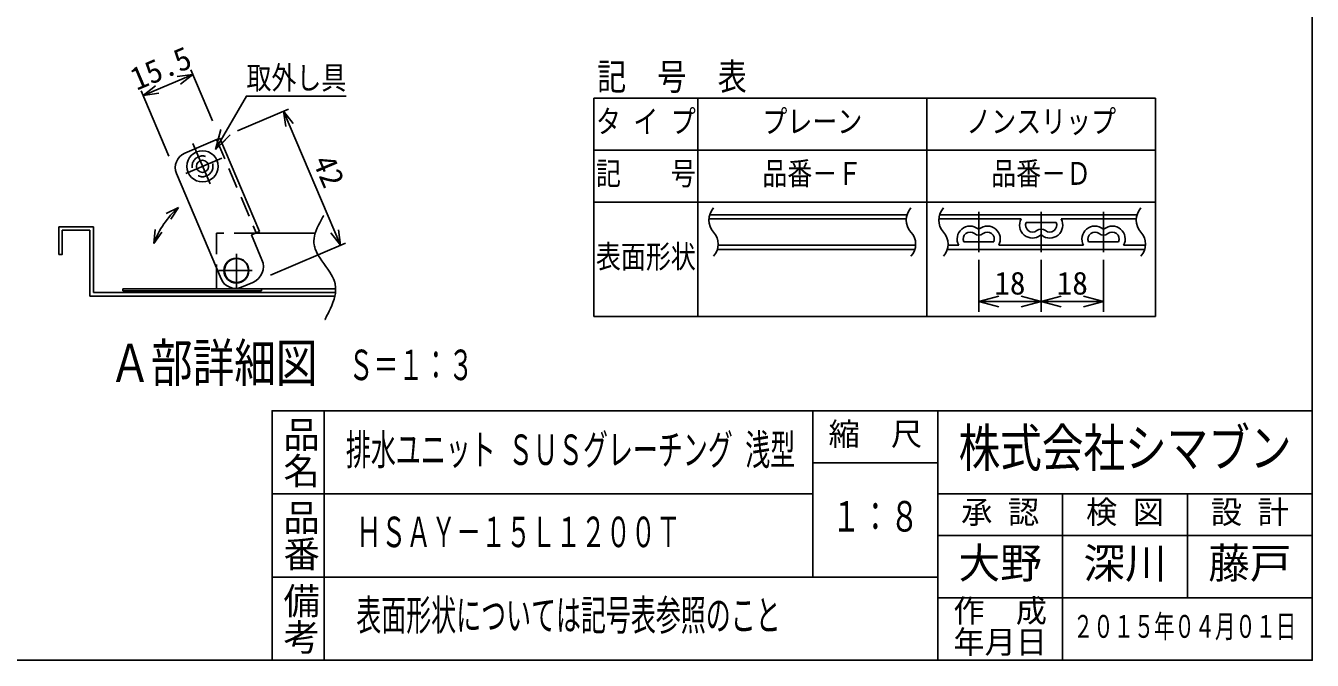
# Model space of a CAD drawing. Units: millimetres, scale not verified, with parts at other scales. Extents: x -1092 to 1092, y -744 to 696.
# Drawn here: x 103 to 1092, y -744 to -256 of the extents above; entities that cross this region are included whole.
import ezdxf
from ezdxf.enums import TextEntityAlignment as Align

# ---------------------------------------------------------------- set-up
doc = ezdxf.new("R2010")
doc.units = ezdxf.units.MM
doc.header["$LTSCALE"] = 8
doc.linetypes.add('CHAIN1', pattern=[8, 5, -1, 1, -1])
doc.linetypes.add('DASHED2', pattern=[3, 2, -1])
for name, color, linetype in [('0-7_枠細線', 5, 'Continuous'), ('0-8_枠中線', 5, 'Continuous'), ('1-2_極細2', 2, 'Continuous'), ('1-3_細線2', 4, 'Continuous'), ('1-5_寸法2', 7, 'Continuous')]:
    doc.layers.add(name, color=color, linetype=linetype)
doc.styles.add('@ＭＳ ゴシック', font='')
doc.styles.add('ＭＳ ゴシック', font='')
doc.styles.get('@ＭＳ ゴシック').set_extended_font_data('@MS Gothic')
doc.styles.get('ＭＳ ゴシック').set_extended_font_data('MS Gothic')

msp = doc.modelspace()

# ---------------------------------------------------------------- linework, layer by layer
at = {"layer": '0-7_枠細線'}
for p, q in [((539.489, -311.489), (971.489, -311.489)), ((539.489, -311.489), (539.489, -479.489)), ((619.489, -311.489), (619.489, -479.489)), ((795.489, -311.489), (795.489, -479.489)), ((971.489, -311.489), (971.489, -479.489)), ((539.489, -351.489), (971.489, -351.489)), ((539.489, -391.489), (971.489, -391.489)), ((628.01, -404.418), (779.819, -404.418)), ((628.596, -401.218), (780.405, -401.218)), ((804.811, -404.418), (868.11, -404.418)), ((805.397, -401.218), (957.206, -401.218)), ((898.868, -404.418), (956.62, -404.418)), ((871.934, -407.085), (895.044, -407.085)), ((635.159, -424.685), (786.968, -424.685)), ((811.959, -424.685), (820.11, -424.685)), ((823.934, -422.018), (847.044, -422.018)), ((850.868, -424.685), (916.11, -424.685)), ((919.934, -422.018), (943.044, -422.018)), ((946.868, -424.685), (963.768, -424.685)), ((634.573, -427.885), (786.382, -427.885)), ((811.373, -427.885), (963.182, -427.885)), ((835.489, -435.885), (835.489, -475.885)), ((883.489, -435.885), (883.489, -475.885)), ((931.489, -435.885), (931.489, -475.885)), ((835.489, -467.885), (850.944, -463.744)), ((883.489, -467.885), (868.034, -463.744)), ((883.489, -467.885), (898.944, -463.744)), ((931.489, -467.885), (916.034, -463.744)), ((835.489, -467.885), (850.944, -472.026)), ((835.489, -467.885), (883.489, -467.885)), ((883.489, -467.885), (868.034, -472.026)), ((883.489, -467.885), (898.944, -472.026)), ((883.489, -467.885), (931.489, -467.885)), ((931.489, -467.885), (916.034, -472.026)), ((539.489, -479.489), (971.489, -479.489)), ((332, -552), (332, -744)), ((708, -552), (708, -680)), ((804, -552), (804, -744)), ((708, -592), (804, -592)), ((708, -616), (292, -616)), ((1092, -616), (804, -616)), ((900, -616), (900, -744)), ((996, -616), (996, -696)), ((804, -648), (1092, -648)), ((804, -680), (292, -680)), ((1092, -696), (804, -696))]:
    msp.add_line(p, q, dxfattribs=at)
at = {"layer": '0-7_枠細線', "linetype": 'CHAIN1'}
for p, q in [((835.489, -398.978), (835.489, -429.935)), ((883.489, -398.978), (883.489, -429.935)), ((931.489, -398.978), (931.489, -429.935))]:
    msp.add_line(p, q, dxfattribs=at)
at = {"layer": '0-7_枠細線'}
for centre, radius, start, end in [((641.728, -405.277), 13.745, 137.56163, 222.43837), ((793.537, -405.277), 13.745, 137.56163, 222.43837), ((818.529, -405.277), 13.745, 137.56163, 222.43837), ((876.822, -409.218), 9.947, 151.14637, 308.68219), ((890.156, -409.218), 9.947, 231.31781, 28.85363), ((970.337, -405.277), 13.745, 137.56163, 222.43837), ((621.441, -423.826), 13.745, 317.56163, 42.43837), ((773.25, -423.826), 13.745, 317.56163, 42.43837), ((798.242, -423.826), 13.745, 317.56163, 42.43837), ((828.822, -419.885), 9.947, 51.31781, 208.85363), ((828.822, -419.885), 5.333, 51.31781, 203.57818), ((835.489, -411.558), 0.72, 231.31781, 308.68219), ((842.156, -419.885), 9.947, 331.14637, 128.68219), ((842.156, -419.885), 5.333, 336.42182, 128.68219), ((876.822, -409.218), 5.333, 156.42182, 308.68219), ((883.489, -417.545), 5.333, 51.31781, 128.68219), ((890.156, -409.218), 5.333, 231.31781, 23.57818), ((924.822, -419.885), 9.947, 51.31781, 208.85363), ((924.822, -419.885), 5.333, 51.31781, 203.57818), ((931.489, -411.558), 0.72, 231.31781, 308.68219), ((938.156, -419.885), 9.947, 331.14637, 128.68219), ((938.156, -419.885), 5.333, 336.42182, 128.68219), ((950.05, -423.826), 13.745, 317.56163, 42.43837), ((835.489, -411.558), 5.333, 231.31781, 308.68219), ((883.489, -417.545), 0.72, 51.31781, 128.68219), ((931.489, -411.558), 5.333, 231.31781, 308.68219)]:
    msp.add_arc(centre, radius, start, end, dxfattribs=at)
at = {"layer": '0-8_枠中線'}
msp.add_lwpolyline([(-1092, -744), (-1092, 696), (1092, 696), (1092, -744)], close=True, dxfattribs=at)
msp.add_lwpolyline([(1092, -552), (292, -552), (292, -744)], dxfattribs=at)
at = {"layer": '1-2_極細2'}
for p, q in [((248.589, -350.995), (251.35, -340.691)), ((248.589, -350.995), (256.131, -343.452)), ((127.967, -410.434), (154.634, -410.434)), ((127.967, -431.767), (127.967, -410.434)), ((130.634, -413.1), (151.967, -413.1)), ((154.634, -410.434), (154.634, -461.1)), ((325.414, -415.5), (278.904, -415.5)), ((154.634, -461.1), (340.2, -461.1)), ((177.266, -458.167), (177.266, -459.767)), ((177.266, -458.167), (249.3, -458.167)), ((177.266, -459.767), (283.933, -459.767)), ((283.933, -459.767), (283.933, -458.167))]:
    msp.add_line(p, q, dxfattribs=at)
at = {"layer": '1-2_極細2', "linetype": 'DASHED2'}
for p, q in [((249.406, -343.43), (279.831, -415.107)), ((249.3, -415.5), (249.3, -442.06)), ((278.904, -415.5), (249.3, -415.5))]:
    msp.add_line(p, q, dxfattribs=at)
at = {"layer": '1-2_極細2', "linetype": 'CHAIN1'}
for p, q in [((231.101, -346.373), (244.324, -377.524)), ((253.289, -357.716), (225.827, -369.373)), ((264.639, -457.488), (264.639, -431.21)), ((251.146, -444.152), (276.686, -444.152))]:
    msp.add_line(p, q, dxfattribs=at)
at = {"layer": '1-2_極細2'}
for points in [[(331.767, -401.794), (331.67, -401.964), (331.384, -402.47), (330.916, -403.299), (330.285, -404.426), (329.517, -405.823), (328.651, -407.451), (327.736, -409.267), (326.831, -411.222), (325.996, -413.264), (325.288, -415.337), (324.749, -417.387), (324.405, -419.357), (324.254, -421.194), (324.273, -422.846), (324.414, -424.267), (324.619, -425.418), (324.823, -426.264), (324.971, -426.782), (325.025, -426.956), (325.08, -427.13), (325.259, -427.649), (325.587, -428.499), (326.102, -429.658), (326.837, -431.098), (327.811, -432.781), (329.015, -434.664), (330.413, -436.7), (331.937, -438.834), (333.504, -441.011), (335.022, -443.173), (336.406, -445.259), (337.591, -447.211), (338.544, -448.974), (339.257, -450.495), (339.752, -451.73), (340.064, -452.64), (340.232, -453.198), (340.284, -453.386), (340.334, -453.574)], [(127.967, -431.767), (130.634, -431.767), (130.634, -413.1)], [(151.967, -413.1), (151.967, -463.767), (340.2, -463.767)], [(249.3, -442.06), (249.3, -458.167), (340.936, -458.167)], [(340.334, -453.574), (340.471, -454.134), (340.656, -455.052), (340.832, -456.307), (340.936, -457.868), (340.907, -459.696), (340.7, -461.744), (340.29, -463.958), (339.679, -466.279), (338.894, -468.641), (337.979, -470.98), (336.995, -473.23), (336.006, -475.326), (335.071, -477.21), (334.243, -478.828), (333.564, -480.136), (333.061, -481.097), (332.753, -481.684), (332.649, -481.881)]]:
    msp.add_lwpolyline(points, dxfattribs=at)
at = {"layer": '1-2_極細2', "linetype": 'DASHED2'}
msp.add_circle((238.568, -363.964), 8, dxfattribs=at)
at = {"layer": '1-2_極細2'}
msp.add_circle((264.639, -444.152), 9.2, dxfattribs=at)
at = {"layer": '1-3_細線2'}
for p, q in [((251.861, -342.389), (224.859, -353.85)), ((282.286, -414.065), (251.861, -342.389)), ((218.502, -369.585), (252.886, -450.589)), ((276.149, -416.67), (282.286, -414.065)), ((284.276, -435.817), (276.149, -416.67)), ((268.621, -456.946), (277.213, -453.3))]:
    msp.add_line(p, q, dxfattribs=at)
for centre, radius in [((238.568, -363.964), 12), ((238.568, -363.964), 4.667), ((264.639, -444.152), 9.6)]:
    msp.add_circle(centre, radius, dxfattribs=at)
for centre, radius, start, end in [((229.548, -364.896), 12, 113, 203), ((272.003, -441.026), 13.333, 293, 23), ((263.933, -445.9), 12, 203, 293)]:
    msp.add_arc(centre, radius, start, end, dxfattribs=at)
at = {"layer": '1-5_寸法2'}
for p, q in [((192.974, -309.445), (231.022, -293.295)), ((231.022, -293.295), (219.139, -294.965)), ((231.022, -293.295), (221.566, -300.683)), ((246.13, -328.888), (229.459, -289.613)), ((212.771, -356.084), (191.411, -305.763)), ((192.974, -309.445), (202.43, -302.057)), ((192.974, -309.445), (204.858, -307.775)), ((265.362, -336.658), (304.637, -319.987)), ((300.954, -321.55), (308.342, -331.006)), ((300.954, -321.55), (302.625, -333.433)), ((344.716, -424.646), (300.954, -321.55)), ((248.589, -350.995), (252.73, -335.54)), ((248.589, -350.995), (259.903, -339.681)), ((220.058, -395.633), (210.481, -400.329)), ((220.058, -395.633), (214.111, -404.488)), ((201.158, -423.294), (202.051, -412.665)), ((201.158, -423.294), (207.246, -414.536)), ((344.716, -424.646), (337.328, -415.19)), ((344.716, -424.646), (343.046, -412.763)), ((290.713, -447.569), (348.398, -423.083))]:
    msp.add_line(p, q, dxfattribs=at)
msp.add_lwpolyline([(248.589, -350.995), (272.32, -309.891), (349.12, -309.891)], dxfattribs=at)
msp.add_arc((263.933, -445.9), 66.721, 131.11509, 160.19528, dxfattribs=at)

# ---------------------------------------------------------------- texts
at = {"layer": '0-7_枠細線', "style": 'ＭＳ ゴシック'}
for s, height, width, p in [('タ イ プ', 17.6, 0.8, (541.089, -343.489)), ('プレーン', 17.6, 0.8, (669.089, -343.489)), ('ノンスリップ', 17.6, 0.8, (825.889, -343.489)), ('記\u3000\u3000号', 17.6, 0.8, (541.089, -383.489)), ('品番－Ｆ', 17.6, 0.8, (669.089, -383.489)), ('品番－Ｄ', 17.6, 0.8, (845.089, -383.489)), ('表面形状', 17.6, 0.8, (541.089, -447.489)), ('Ａ部詳細図', 29.33, 0.8, (166.916, -538.637)), ('Ｓ＝１：３', 23.46, 0.6, (350.834, -535.481)), ('株式会社シマブン', 29.33, 0.8, (820, -604)), ('排水ユニット ＳＵＳグレーチング 浅型', 23.46, 0.6, (348.8, -600.751)), ('１：８', 23.46, 0.7, (722.4, -652)), ('ＨＳＡＹ－１５Ｌ１２００Ｔ', 23.46, 0.6, (356.8, -664)), ('表面形状については記号表参照のこと', 23.46, 0.6, (356.8, -728)), ('２０１５年０４月０１日', 17.6, 0.65, (908, -732))]:
    msp.add_text(s, height=height, dxfattribs=dict(at, width=width)).set_placement(p, align=Align.BOTTOM_LEFT)
for s, height, p in [('18', 17.6, (847.489, -467.885)), ('18', 17.6, (895.489, -467.885)), ('縮\u3000尺', 17.6, (720, -584)), ('承 認', 17.6, (822, -644)), ('検 図', 17.6, (918, -644)), ('設 計', 17.6, (1014, -644)), ('大野', 23.46, (820, -688)), ('深川', 23.46, (916, -688)), ('藤戸', 23.46, (1012, -688)), ('作\u3000成', 17.6, (816, -720)), ('年月日', 17.6, (816, -744))]:
    msp.add_text(s, height=height, dxfattribs=at).set_placement(p, align=Align.BOTTOM_LEFT)
at = {"layer": '0-7_枠細線', "style": '@ＭＳ ゴシック'}
for s, p in [('品名', (298, -556)), ('品番', (298, -620)), ('備考', (298, -684))]:
    msp.add_text(s, height=20.53, rotation=270, dxfattribs=at).set_placement(p, align=Align.BOTTOM_LEFT)
at = {"layer": '0-7_枠細線', "insert": (541.984, -307.489), "char_height": 20.53, "attachment_point": 7, "style": 'ＭＳ ゴシック'}
msp.add_mtext('\\T2.07;\\W0.8;記号表', dxfattribs=at)
at = {"layer": '1-5_寸法2', "style": 'ＭＳ ゴシック'}
for s, rotation, p in [('15.5', 23, (189.906, -310.748)), ('42', 293, (318.147, -362.052))]:
    msp.add_text(s, height=17.6, rotation=rotation, dxfattribs=at).set_placement(p, align=Align.BOTTOM_LEFT)
at = {"layer": '1-5_寸法2', "style": 'ＭＳ ゴシック', "width": 0.8}
msp.add_text('取外し具', height=17.6, dxfattribs=at).set_placement((272.32, -309.891), align=Align.BOTTOM_LEFT)

doc.saveas('drawing.dxf')
